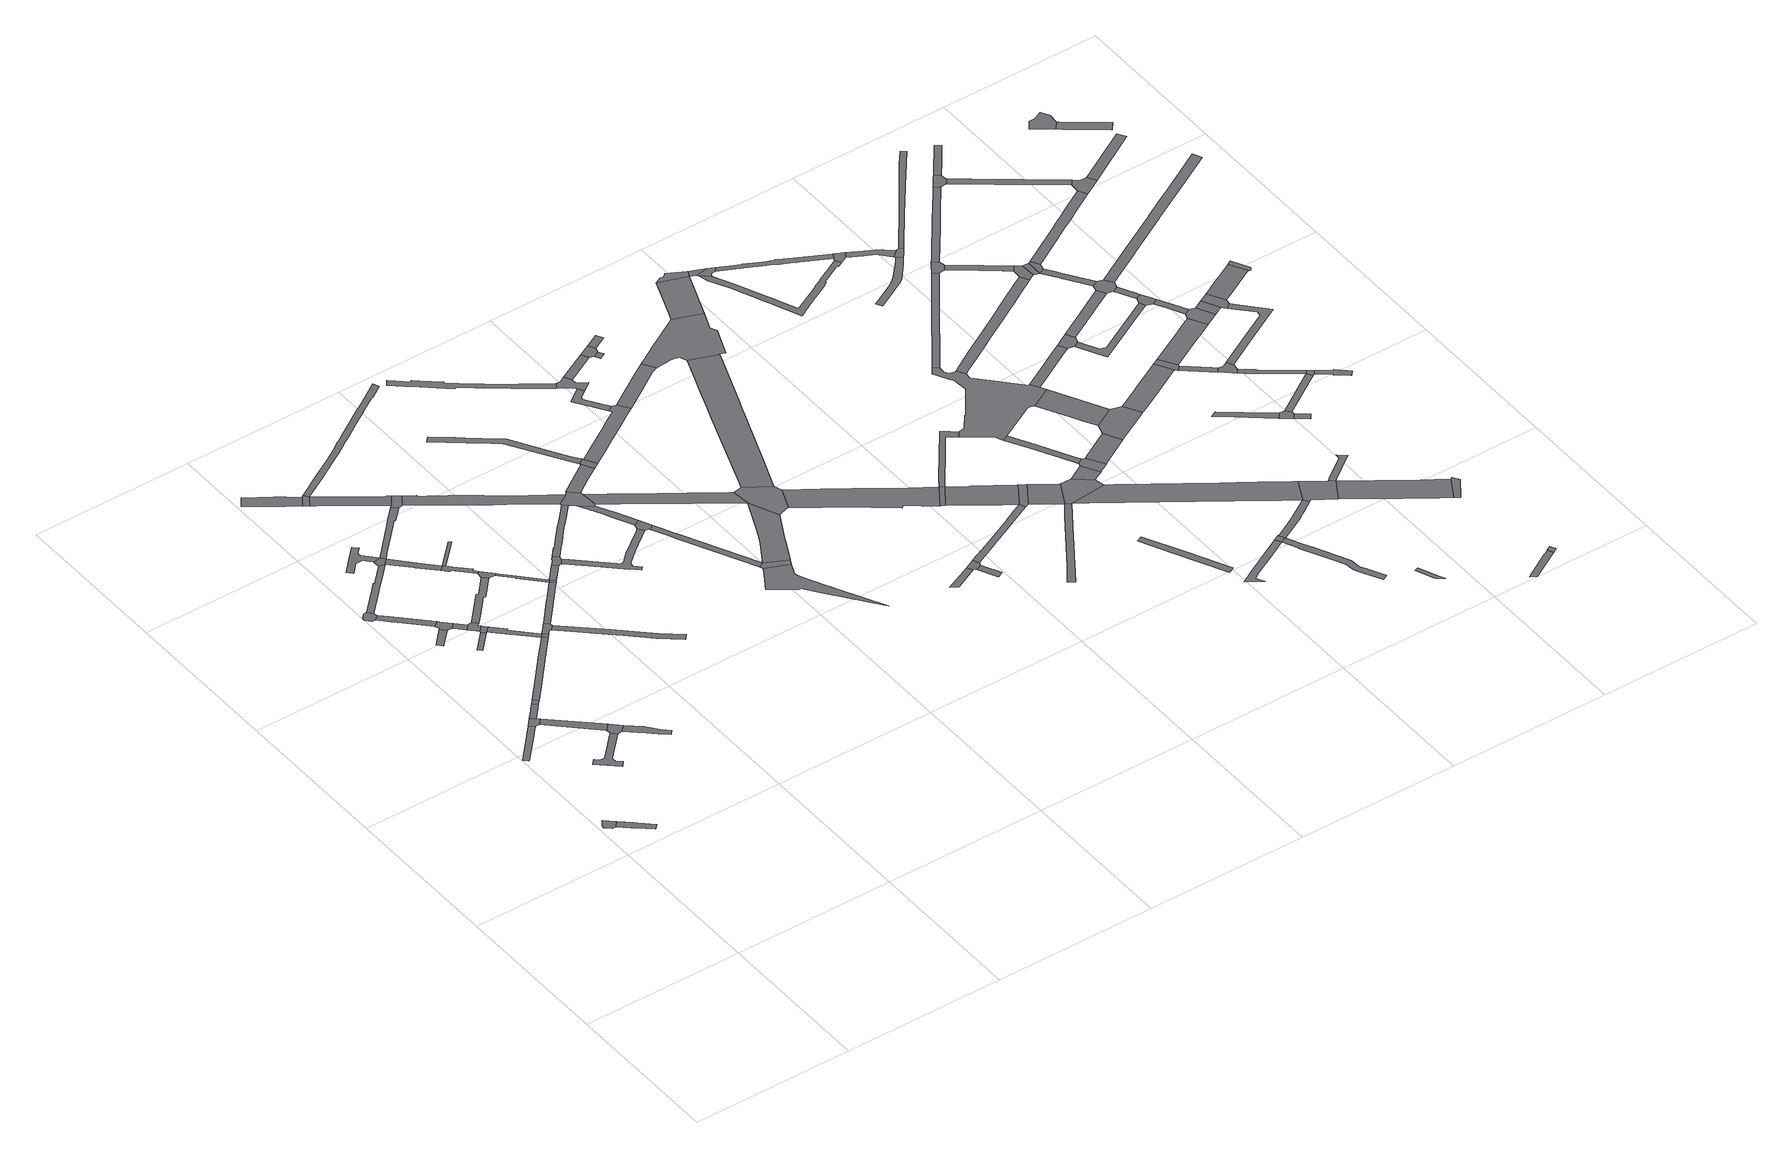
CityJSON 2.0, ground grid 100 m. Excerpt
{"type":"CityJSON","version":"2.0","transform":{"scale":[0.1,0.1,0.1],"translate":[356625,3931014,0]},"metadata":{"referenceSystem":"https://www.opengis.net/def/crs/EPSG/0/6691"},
"CityObjects":{
"road1":{"type":"Road","geometry":[{"type":"MultiSurface","lod":"1","boundaries":[[[0,1,2,3,4,5,6]]]}]},
"road2":{"type":"Road","attributes":{"RoadStructureAttribute.sectionType":"1"},"geometry":[{"type":"MultiSurface","lod":"1","boundaries":[[[5,7,8,9,10,11,12,6]]]}]},
"road3":{"type":"Road","attributes":{"RoadStructureAttribute.sectionType":"1"},"geometry":[{"type":"MultiSurface","lod":"1","boundaries":[[[13,14,15,16,17,18]]]}]},
"road4":{"type":"Road","geometry":[{"type":"MultiSurface","lod":"1","boundaries":[[[19,16,15,20,21,22]]]}]},
"road5":{"type":"Road","geometry":[{"type":"MultiSurface","lod":"1","boundaries":[[[23,24,25,26,27,28,29,30,31,32]]]}]},
"road6":{"type":"Road","attributes":{"RoadStructureAttribute.sectionType":"1"},"geometry":[{"type":"MultiSurface","lod":"1","boundaries":[[[33,34,35,19,22,36,37]]]}]},
"road7":{"type":"Road","attributes":{"RoadStructureAttribute.sectionType":"1"},"geometry":[{"type":"MultiSurface","lod":"1","boundaries":[[[38,39,21,20]]]}]},
"road8":{"type":"Road","geometry":[{"type":"MultiSurface","lod":"1","boundaries":[[[40,41,33,37]]]}]},
"road9":{"type":"Road","geometry":[{"type":"MultiSurface","lod":"1","boundaries":[[[42,43,44,45,46,47,48,49,50,51]]]}]},
"road10":{"type":"Road","geometry":[{"type":"MultiSurface","lod":"1","boundaries":[[[31,52,53,39,38,32]]]}]},
"road11":{"type":"Road","attributes":{"RoadStructureAttribute.sectionType":"1"},"geometry":[{"type":"MultiSurface","lod":"1","boundaries":[[[50,54,55,56,57,58,59,60,61,51]]]}]},
"road12":{"type":"Road","geometry":[{"type":"MultiSurface","lod":"1","boundaries":[[[62,63,64,65,66]]]}]},
"road13":{"type":"Road","attributes":{"RoadStructureAttribute.sectionType":"1"},"geometry":[{"type":"MultiSurface","lod":"1","boundaries":[[[67,68,69,70,71,72,53,52]]]}]},
"road14":{"type":"Road","geometry":[{"type":"MultiSurface","lod":"1","boundaries":[[[73,74,75,76,59,58,77,62,66]]]}]},
"road15":{"type":"Road","geometry":[{"type":"MultiSurface","lod":"1","boundaries":[[[78,79,80,81,82]]]}]},
"road16":{"type":"Road","attributes":{"RoadStructureAttribute.sectionType":"1"},"geometry":[{"type":"MultiSurface","lod":"1","boundaries":[[[83,84,41,40,85,86,87,88]]]}]},
"road17":{"type":"Road","attributes":{"RoadStructureAttribute.sectionType":"1"},"geometry":[{"type":"MultiSurface","lod":"1","boundaries":[[[74,73,89,90,91]]]}]},
"road18":{"type":"Road","geometry":[{"type":"MultiSurface","lod":"1","boundaries":[[[90,92,93,94,95,96,97,91]]]}]},
"road19":{"type":"Road","geometry":[{"type":"MultiSurface","lod":"1","boundaries":[[[93,78,82,98,99,94]]]}]},
"road20":{"type":"Road","attributes":{"RoadStructureAttribute.sectionType":"1"},"geometry":[{"type":"MultiSurface","lod":"1","boundaries":[[[100,101,102,103,104,105,106,107,108,109,110,104,111,112,113,114,115,116,117,44,43]]]}]},
"road21":{"type":"Road","geometry":[{"type":"MultiSurface","lod":"1","boundaries":[[[118,119,120,121,122,123,124,125,126,127,128,129,130,131]]]}]},
"road22":{"type":"Road","attributes":{"RoadStructureAttribute.sectionType":"1"},"geometry":[{"type":"MultiSurface","lod":"1","boundaries":[[[132,133,134,135,136,99,98,137,138,139,140]]]}]},
"road23":{"type":"Road","geometry":[{"type":"MultiSurface","lod":"1","boundaries":[[[130,111,104,110,131]]]}]},
"road24":{"type":"Road","attributes":{"RoadStructureAttribute.sectionType":"1"},"geometry":[{"type":"MultiSurface","lod":"1","boundaries":[[[141,142,143,144,145,146,147,148,149,150,151,152,153,154]]]}]},
"road25":{"type":"Road","geometry":[{"type":"MultiSurface","lod":"1","boundaries":[[[87,155,140,139,88]]]}]},
"road26":{"type":"Road","attributes":{"RoadStructureAttribute.sectionType":"1"},"geometry":[{"type":"MultiSurface","lod":"1","boundaries":[[[96,156,157,158,159,160,161,162,163,164,165,97]]]}]},
"road27":{"type":"Road","geometry":[{"type":"MultiSurface","lod":"1","boundaries":[[[155,166,167,168,169,170,171,172,140]]]}]},
"road28":{"type":"Road","geometry":[{"type":"MultiSurface","lod":"1","boundaries":[[[173,174,175,141,154]]]}]},
"road29":{"type":"Road","geometry":[{"type":"MultiSurface","lod":"1","boundaries":[[[108,107,176,177,178,179,180,181,182,183,184]]]}]},
"road30":{"type":"Road","attributes":{"RoadStructureAttribute.sectionType":"1"},"geometry":[{"type":"MultiSurface","lod":"1","boundaries":[[[110,185,186,187,188,189,190,191,192,193,194,195,131]]]}]},
"road31":{"type":"Road","geometry":[{"type":"MultiSurface","lod":"1","boundaries":[[[161,160,196,197,198,180,179]]]}]},
"road32":{"type":"Road","geometry":[{"type":"MultiSurface","lod":"1","boundaries":[[[184,199,200,108]]]}]},
"road33":{"type":"Road","attributes":{"RoadStructureAttribute.sectionType":"1"},"geometry":[{"type":"MultiSurface","lod":"1","boundaries":[[[201,202,203,170,169,204,205,206,207,208,209,210,211]]]}]},
"road34":{"type":"Road","attributes":{"RoadStructureAttribute.sectionType":"1"},"geometry":[{"type":"MultiSurface","lod":"1","boundaries":[[[212,213,214,215,216,217,218,174,173]]]}]},
"road35":{"type":"Road","attributes":{"RoadStructureAttribute.sectionType":"1"},"geometry":[{"type":"MultiSurface","lod":"1","boundaries":[[[219,220,221,222,223,224,225,226,168,167]]]}]},
"road36":{"type":"Road","attributes":{"RoadStructureAttribute.sectionType":"1"},"geometry":[{"type":"MultiSurface","lod":"1","boundaries":[[[227,228,229,230,197,196,231,232,233,234,211,235]]]}]},
"road37":{"type":"Road","geometry":[{"type":"MultiSurface","lod":"1","boundaries":[[[210,236,235,211]]]}]},
"road38":{"type":"Road","geometry":[{"type":"MultiSurface","lod":"1","boundaries":[[[237,216,215,191,190,238]]]}]},
"road39":{"type":"Road","attributes":{"RoadStructureAttribute.sectionType":"1"},"geometry":[{"type":"MultiSurface","lod":"1","boundaries":[[[239,240,241,242,243,244,235,236]]]}]},
"road40":{"type":"Road","geometry":[{"type":"MultiSurface","lod":"1","boundaries":[[[245,246,247,242,241,248,249,250,251,252]]]}]},
"road41":{"type":"Road","attributes":{"RoadStructureAttribute.sectionType":"1"},"geometry":[{"type":"MultiSurface","lod":"1","boundaries":[[[253,254,255,256,257,258,259,260,261,262,263,264,265,175,174,266,267,268,269,270,271,272,273,274,275,276,277,278,279,280,281,282,283,284,285]]]}]},
"road42":{"type":"Road","attributes":{"RoadStructureAttribute.sectionType":"1"},"geometry":[{"type":"MultiSurface","lod":"1","boundaries":[[[286,287,288,289,290,291,292,293,294,295,296,297,298,237,238,299,300,301,302,303,304,305,306,307,308,309,310]]]}]},
"road43":{"type":"Road","geometry":[{"type":"MultiSurface","lod":"1","boundaries":[[[248,311,312,313,314,315,316,317,318,319,320,321,322,323,324,325,326,327,328,329,330,331,332,333,249]]]}]},
"road44":{"type":"Road","attributes":{"RoadStructureAttribute.sectionType":"1"},"geometry":[{"type":"MultiSurface","lod":"1","boundaries":[[[251,334,335,336,337,338,339,340,341,342,343,344,345,346,347,348,252]]]}]},
"road45":{"type":"Road","geometry":[{"type":"MultiSurface","lod":"1","boundaries":[[[309,341,340,349,350,351,352,353,354,310]]]}]},
"road46":{"type":"Road","attributes":{"RoadStructureAttribute.sectionType":"1"},"geometry":[{"type":"MultiSurface","lod":"1","boundaries":[[[355,356,357,350,349,358,359,360]]]}]},
"road47":{"type":"Road","geometry":[{"type":"MultiSurface","lod":"1","boundaries":[[[323,322,361,362,363,355,360]]]}]},
"road48":{"type":"Road","attributes":{"RoadStructureAttribute.sectionType":"1"},"geometry":[{"type":"MultiSurface","lod":"1","boundaries":[[[364,365,366,367,368,369,370,371,372,373,374,375,376,377,378,379,380,381]]]}]},
"road49":{"type":"Road","attributes":{"RoadStructureAttribute.sectionType":"1"},"geometry":[{"type":"MultiSurface","lod":"1","boundaries":[[[382,383,384,385,363,362,386,387,388,389,390,391]]]}]},
"road50":{"type":"Road","attributes":{"RoadStructureAttribute.sectionType":"1"},"geometry":[{"type":"MultiSurface","lod":"1","boundaries":[[[392,393,394,395,396,397,354,353]]]}]},
"road51":{"type":"Road","attributes":{"RoadStructureAttribute.sectionType":"1"},"geometry":[{"type":"MultiSurface","lod":"1","boundaries":[[[398,399,400,401,402,403,404,405,406,407,408,409,410,411,412,413,414,415,416]]]}]},
"road52":{"type":"Road","geometry":[{"type":"MultiSurface","lod":"1","boundaries":[[[415,417,418,391,390,416]]]}]},
"road53":{"type":"Road","attributes":{"RoadStructureAttribute.sectionType":"1"},"geometry":[{"type":"MultiSurface","lod":"1","boundaries":[[[419,420,421,422,423,424,425,426,427,428,352,351,429,430,431,432,422,433,434,435,391,418]]]}]},
"road54":{"type":"Road","geometry":[{"type":"MultiSurface","lod":"1","boundaries":[[[381,380,396,395,436,437]]]}]},
"road55":{"type":"Road","attributes":{"RoadStructureAttribute.sectionType":"1"},"geometry":[{"type":"MultiSurface","lod":"1","boundaries":[[[438,439,440,441,442,443,444,445,446,447,448,449,450,451,452,453,454,455,456,457,458,459,460,461,462,463,464,465,466,467,468,469]]]}]},
"road56":{"type":"Road","attributes":{"RoadStructureAttribute.sectionType":"1"},"geometry":[{"type":"MultiSurface","lod":"1","boundaries":[[[436,470,471,472,473,474,475,476,477,478,479,480,481,482,483,437]]]}]},
"road57":{"type":"Road","geometry":[{"type":"MultiSurface","lod":"1","boundaries":[[[484,485,486,423,422,421,487,488]]]}]},
"road58":{"type":"Road","geometry":[{"type":"MultiSurface","lod":"1","boundaries":[[[489,490,491,492,493,494,478,477]]]}]},
"road59":{"type":"Road","attributes":{"RoadStructureAttribute.sectionType":"1"},"geometry":[{"type":"MultiSurface","lod":"1","boundaries":[[[495,496,497,498]]]}]},
"road60":{"type":"Road","geometry":[{"type":"MultiSurface","lod":"1","boundaries":[[[468,499,492,491,500,501,502,503,504,505,469]]]}]},
"road61":{"type":"Road","geometry":[{"type":"MultiSurface","lod":"1","boundaries":[[[506,507,495,498,508,509]]]}]},
"road62":{"type":"Road","attributes":{"RoadStructureAttribute.sectionType":"1"},"geometry":[{"type":"MultiSurface","lod":"1","boundaries":[[[508,510,511,509]]]}]},
"road63":{"type":"Road","attributes":{"RoadStructureAttribute.sectionType":"1"},"geometry":[{"type":"MultiSurface","lod":"1","boundaries":[[[512,504,503,513,514]]]}]},
"road64":{"type":"Road","attributes":{"RoadStructureAttribute.sectionType":"1"},"geometry":[{"type":"MultiSurface","lod":"1","boundaries":[[[515,516,517,518,519,520,521,522,523,476,475]]]}]},
"road65":{"type":"Road","attributes":{"RoadStructureAttribute.sectionType":"1"},"geometry":[{"type":"MultiSurface","lod":"1","boundaries":[[[524,525,526,527,484,488,528,529,530,531,532,533,534,535,536,537,538]]]}]},
"road66":{"type":"Road","geometry":[{"type":"MultiSurface","lod":"1","boundaries":[[[539,540,514,513,541,542,543]]]}]},
"road67":{"type":"Road","attributes":{"function":"3","RoadStructureAttribute.sectionType":"1"},"geometry":[{"type":"MultiSurface","lod":"1","boundaries":[[[544,545,546,547,548,549,486,485,550,551,552,553,554,555,556,557]]]}]},
"road68":{"type":"Road","geometry":[{"type":"MultiSurface","lod":"1","boundaries":[[[541,558,559,542]]]}]},
"road69":{"type":"Road","attributes":{"RoadStructureAttribute.sectionType":"1"},"geometry":[{"type":"MultiSurface","lod":"1","boundaries":[[[560,561,539,543]]]}]},
"road70":{"type":"Road","attributes":{"RoadStructureAttribute.sectionType":"1"},"geometry":[{"type":"MultiSurface","lod":"1","boundaries":[[[562,563,564,565,566,507,506,567,568,569,570]]]}]},
"road71":{"type":"Road","geometry":[{"type":"MultiSurface","lod":"1","boundaries":[[[538,537,571,572,573,574]]]}]},
"road72":{"type":"Road","attributes":{"RoadStructureAttribute.sectionType":"1"},"geometry":[{"type":"MultiSurface","lod":"1","boundaries":[[[575,576,577,578,579,580,581,582,583,584,585]]]}]},
"road73":{"type":"Road","attributes":{"RoadStructureAttribute.sectionType":"1"},"geometry":[{"type":"MultiSurface","lod":"1","boundaries":[[[586,587,588,573,572,589,590,570]]]}]},
"road74":{"type":"Road","geometry":[{"type":"MultiSurface","lod":"1","boundaries":[[[556,591,592,593,594,595,596,597,598,599,600,601,521,520,602,603,604,605,606,607,557]]]}]},
"road75":{"type":"Road","geometry":[{"type":"MultiSurface","lod":"1","boundaries":[[[569,608,609,610,586,570]]]}]},
"road76":{"type":"Road","attributes":{"RoadStructureAttribute.sectionType":"1"},"geometry":[{"type":"MultiSurface","lod":"1","boundaries":[[[573,611,612,613,614,615,616,617,618,619,574]]]}]},
"road77":{"type":"Road","attributes":{"RoadStructureAttribute.sectionType":"1"},"geometry":[{"type":"MultiSurface","lod":"1","boundaries":[[[620,609,608,585]]]}]},
"road78":{"type":"Road","geometry":[{"type":"MultiSurface","lod":"1","boundaries":[[[621,622,623,624,625,626]]]}]},
"road79":{"type":"Road","attributes":{"function":"3","RoadStructureAttribute.sectionType":"1"},"geometry":[{"type":"MultiSurface","lod":"1","boundaries":[[[596,627,628,629,630,597]]]}]},
"road80":{"type":"Road","geometry":[{"type":"MultiSurface","lod":"1","boundaries":[[[584,631,632,633,620,585]]]}]},
"road81":{"type":"Road","geometry":[{"type":"MultiSurface","lod":"1","boundaries":[[[634,635,636,637,638,639,628,627]]]}]},
"road82":{"type":"Road","attributes":{"RoadStructureAttribute.sectionType":"1"},"geometry":[{"type":"MultiSurface","lod":"1","boundaries":[[[640,633,632,641,642,643,644]]]}]},
"road83":{"type":"Road","geometry":[{"type":"MultiSurface","lod":"1","boundaries":[[[645,646,647,648,649,650,651,652]]]}]},
"road84":{"type":"Road","geometry":[{"type":"MultiSurface","lod":"1","boundaries":[[[634,627,653,654]]]}]},
"road85":{"type":"Road","attributes":{"RoadStructureAttribute.sectionType":"1"},"geometry":[{"type":"MultiSurface","lod":"1","boundaries":[[[655,656,657,658,659,660,661,662,663,664,665,666,655,667,668,669,670,671,672,673,674,675,676,677,678,679,680,681,682,683]]]}]},
"road86":{"type":"Road","geometry":[{"type":"MultiSurface","lod":"1","boundaries":[[[684,685,686,649,648,687,644,643]]]}]},
"road87":{"type":"Road","geometry":[{"type":"MultiSurface","lod":"1","boundaries":[[[653,688,689,690,691,692,693,654]]]}]},
"road88":{"type":"Road","geometry":[{"type":"MultiSurface","lod":"1","boundaries":[[[694,695,696,697,698,699,700,701,702,703,704,705,706,707,708,709,710,711,712,713,714,715,716,717,718,719,720,721,722,723,724,725,726,615,614,727,645,652]]]}]},
"road89":{"type":"Road","attributes":{"RoadStructureAttribute.sectionType":"1"},"geometry":[{"type":"MultiSurface","lod":"1","boundaries":[[[728,729,730,731,732,733,734,735,736,737,738,739,631,584,740,741,742,743,744]]]}]},
"road90":{"type":"Road","geometry":[{"type":"MultiSurface","lod":"1","boundaries":[[[655,683,745,746,656]]]}]},
"road91":{"type":"Road","attributes":{"RoadStructureAttribute.sectionType":"1"},"geometry":[{"type":"MultiSurface","lod":"1","boundaries":[[[747,748,749,750,686,685,751,752]]]}]},
"road92":{"type":"Road","attributes":{"RoadStructureAttribute.sectionType":"1"},"geometry":[{"type":"MultiSurface","lod":"1","boundaries":[[[753,754,755,756,757,758,759,760,761,762,763,764,765,766,767,689,688,768,769,770,771,772,773,774,775,776,777,778,779,780,781,782,783,784,785,786]]]}]},
"road93":{"type":"Road","attributes":{"RoadStructureAttribute.sectionType":"1"},"geometry":[{"type":"MultiSurface","lod":"1","boundaries":[[[692,787,788,789,790,791,792,793,794,795,796,797,798,799,800,801,802,803,804,805,806,807,808,809,810,811,693]]]}]},
"road94":{"type":"Road","attributes":{"RoadStructureAttribute.sectionType":"1"},"geometry":[{"type":"MultiSurface","lod":"1","boundaries":[[[744,812,813,745,683,814,815,816,817]]]}]},
"road95":{"type":"Road","attributes":{"RoadStructureAttribute.sectionType":"1"},"geometry":[{"type":"MultiSurface","lod":"1","boundaries":[[[818,699,698,819,820,821,822,823,824]]]}]},
"road96":{"type":"Road","attributes":{"RoadStructureAttribute.sectionType":"1"},"geometry":[{"type":"MultiSurface","lod":"1","boundaries":[[[825,826,827,828,829,830]]]}]},
"road97":{"type":"Road","geometry":[{"type":"MultiSurface","lod":"1","boundaries":[[[823,747,752,831,832,833,834,824]]]}]},
"road98":{"type":"Road","attributes":{"RoadStructureAttribute.sectionType":"1"},"geometry":[{"type":"MultiSurface","lod":"1","boundaries":[[[835,836,837,838,839,840,841,842,843,844,845,846,847,848,849,850,851,852,715,714]]]}]},
"road99":{"type":"Road","attributes":{"RoadStructureAttribute.sectionType":"1"},"geometry":[{"type":"MultiSurface","lod":"1","boundaries":[[[853,854,855,703,702,856,857,858]]]}]},
"road100":{"type":"Road","attributes":{"RoadStructureAttribute.sectionType":"1"},"geometry":[{"type":"MultiSurface","lod":"1","boundaries":[[[859,860,861,862,863,864,865,866,867,868,869,870,871,872,873,874,875,876,877,878]]]}]},
"road101":{"type":"Road","geometry":[{"type":"MultiSurface","lod":"1","boundaries":[[[879,798,797,753,786,880,881]]]}]},
"road102":{"type":"Road","geometry":[{"type":"MultiSurface","lod":"1","boundaries":[[[882,883,884,885,886,887,728,744,817]]]}]},
"road103":{"type":"Road","attributes":{"RoadStructureAttribute.sectionType":"1"},"geometry":[{"type":"MultiSurface","lod":"1","boundaries":[[[709,888,889,890,891,892,893,894,895,896,897,898,899,900,901,902,903,710]]]}]},
"road104":{"type":"Road","attributes":{"RoadStructureAttribute.sectionType":"1"},"geometry":[{"type":"MultiSurface","lod":"1","boundaries":[[[880,904,905,906,907,908,909,910,911,881]]]}]},
"road105":{"type":"Road","attributes":{"RoadStructureAttribute.sectionType":"1"},"geometry":[{"type":"MultiSurface","lod":"1","boundaries":[[[912,913,914,915,916,834,833,917,918,919]]]}]},
"road106":{"type":"Road","geometry":[{"type":"MultiSurface","lod":"1","boundaries":[[[920,921,922,923,853,858,924]]]}]},
"road107":{"type":"Road","geometry":[{"type":"MultiSurface","lod":"1","boundaries":[[[925,908,907,878,877,926,927,928]]]}]},
"road108":{"type":"Road","attributes":{"RoadStructureAttribute.sectionType":"1"},"geometry":[{"type":"MultiSurface","lod":"1","boundaries":[[[929,930,931,932,933,885,884]]]}]},
"road109":{"type":"Road","geometry":[{"type":"MultiSurface","lod":"1","boundaries":[[[934,935,844,843,936,937,938]]]}]},
"road110":{"type":"Road","attributes":{"RoadStructureAttribute.sectionType":"1"},"geometry":[{"type":"MultiSurface","lod":"1","boundaries":[[[939,940,941,942,943,944,945]]]}]},
"road111":{"type":"Road","attributes":{"RoadStructureAttribute.sectionType":"1"},"geometry":[{"type":"MultiSurface","lod":"1","boundaries":[[[883,946,947,948,949,950,951,952,953,884]]]}]},
"road112":{"type":"Road","attributes":{"RoadStructureAttribute.sectionType":"1"},"geometry":[{"type":"MultiSurface","lod":"1","boundaries":[[[954,955,956,957,958,959,960,961]]]}]},
"road113":{"type":"Road","geometry":[{"type":"MultiSurface","lod":"1","boundaries":[[[962,963,964,965,966,912,919]]]}]},
"road114":{"type":"Road","attributes":{"RoadStructureAttribute.sectionType":"1"},"geometry":[{"type":"MultiSurface","lod":"1","boundaries":[[[967,968,969,970,971,972,973,937,936,974,975,976,977,978]]]}]},
"road115":{"type":"Road","geometry":[{"type":"MultiSurface","lod":"1","boundaries":[[[979,939,945,980,981]]]}]},
"road116":{"type":"Road","geometry":[{"type":"MultiSurface","lod":"1","boundaries":[[[960,982,983,984,985,961]]]}]},
"road117":{"type":"Road","attributes":{"RoadStructureAttribute.sectionType":"1"},"geometry":[{"type":"MultiSurface","lod":"1","boundaries":[[[986,987,988,989,990,991,992,993,994,995,996,920,924]]]}]},
"road118":{"type":"Road","attributes":{"RoadStructureAttribute.sectionType":"1"},"geometry":[{"type":"MultiSurface","lod":"1","boundaries":[[[997,998,999,1000,1001,922,921,1002,1003,1004,1005,1006]]]}]},
"road119":{"type":"Road","attributes":{"RoadStructureAttribute.sectionType":"1"},"geometry":[{"type":"MultiSurface","lod":"1","boundaries":[[[1007,1008,1009,1010,963,962]]]}]},
"road120":{"type":"Road","geometry":[{"type":"MultiSurface","lod":"1","boundaries":[[[982,1011,1012,983]]]}]},
"road121":{"type":"Road","geometry":[{"type":"MultiSurface","lod":"1","boundaries":[[[1013,950,949,1014,1015]]]}]},
"road122":{"type":"Road","geometry":[{"type":"MultiSurface","lod":"1","boundaries":[[[967,978,897,896,1016,1017]]]}]},
"road123":{"type":"Road","geometry":[{"type":"MultiSurface","lod":"1","boundaries":[[[1018,1009,1008,1019,1020,1021,1022,1023]]]}]},
"road124":{"type":"Road","attributes":{"RoadStructureAttribute.sectionType":"1"},"geometry":[{"type":"MultiSurface","lod":"1","boundaries":[[[1024,1025,1026,1027,1028,1029,1030,1031,1032,934,938]]]}]},
"road125":{"type":"Road","attributes":{"RoadStructureAttribute.sectionType":"1"},"geometry":[{"type":"MultiSurface","lod":"1","boundaries":[[[1016,1033,1034,1017]]]}]},
"road126":{"type":"Road","attributes":{"RoadStructureAttribute.sectionType":"1"},"geometry":[{"type":"MultiSurface","lod":"1","boundaries":[[[1035,1036,1037,1038,1039,965,964,1040,1041,1042,1043,1044]]]}]},
"road127":{"type":"Road","geometry":[{"type":"MultiSurface","lod":"1","boundaries":[[[1033,1045,1046,1047,1034]]]}]},
"road128":{"type":"Road","attributes":{"RoadStructureAttribute.sectionType":"1"},"geometry":[{"type":"MultiSurface","lod":"1","boundaries":[[[1048,1049,1050,1051,1052,1053,1054,1055,1056,1057,1058,1059,925,928]]]}]},
"road129":{"type":"Road","attributes":{"RoadStructureAttribute.sectionType":"1"},"geometry":[{"type":"MultiSurface","lod":"1","boundaries":[[[1060,1061,1062,985,984,1063,1064]]]}]},
"road130":{"type":"Road","attributes":{"RoadStructureAttribute.sectionType":"1"},"geometry":[{"type":"MultiSurface","lod":"1","boundaries":[[[1065,1066,1067,1068,1069,1070,1045,1033]]]}]},
"road131":{"type":"Road","attributes":{"RoadStructureAttribute.sectionType":"1"},"geometry":[{"type":"MultiSurface","lod":"1","boundaries":[[[1071,1072,1073,1074,1060,1075,1076,1077,1078,1079,1080,1021,1020]]]}]},
"road132":{"type":"Road","geometry":[{"type":"MultiSurface","lod":"1","boundaries":[[[1068,1067,997,1006,1081,1082,1083,1084,1085]]]}]},
"road133":{"type":"Road","attributes":{"RoadStructureAttribute.sectionType":"1"},"geometry":[{"type":"MultiSurface","lod":"1","boundaries":[[[1086,1087,1083,1082,1088,1089,1090,1091]]]}]},
"road134":{"type":"Road","geometry":[{"type":"MultiSurface","lod":"1","boundaries":[[[1092,1093,1091,1090,991,990,1094]]]}]},
"road135":{"type":"Road","attributes":{"RoadStructureAttribute.sectionType":"1"},"geometry":[{"type":"MultiSurface","lod":"1","boundaries":[[[1095,1096,1097,1098,1099,1092,1094]]]}]},
"road136":{"type":"Road","geometry":[{"type":"MultiSurface","lod":"1","boundaries":[[[1100,1101,1075,1060,1064]]]}]},
"road137":{"type":"Road","geometry":[{"type":"MultiSurface","lod":"1","boundaries":[[[1102,1097,1096,1035,1044,1103,1104]]]}]},
"road138":{"type":"Road","geometry":[{"type":"MultiSurface","lod":"1","boundaries":[[[1105,1106,1029,1028,1107,1108,1109,1110]]]}]},
"road139":{"type":"Road","attributes":{"RoadStructureAttribute.sectionType":"1"},"geometry":[{"type":"MultiSurface","lod":"1","boundaries":[[[1022,1111,1112,1113,1114,1115,1116,1117,1118,1119,1120,1023]]]}]},
"road140":{"type":"Road","attributes":{"RoadStructureAttribute.sectionType":"1"},"geometry":[{"type":"MultiSurface","lod":"1","boundaries":[[[1100,1121,1122,1123,1124,1125,1126,1127,1128,1129,1130,1101]]]}]},
"road141":{"type":"Road","attributes":{"RoadStructureAttribute.sectionType":"1"},"geometry":[{"type":"MultiSurface","lod":"1","boundaries":[[[1131,1102,1104,1132]]]}]},
"road142":{"type":"Road","attributes":{"RoadStructureAttribute.sectionType":"1"},"geometry":[{"type":"MultiSurface","lod":"1","boundaries":[[[1133,1134,1135,1136,1137,1138,1139,1140,1141,1142,1143,1047,1046,1144,1145,1146,1147,1148,1149]]]}]},
"road143":{"type":"Road","geometry":[{"type":"MultiSurface","lod":"1","boundaries":[[[1116,1115,1150,1151,1131,1132]]]}]},
"road144":{"type":"Road","attributes":{"RoadStructureAttribute.sectionType":"1"},"geometry":[{"type":"MultiSurface","lod":"1","boundaries":[[[1152,1153,1154,1155,1156,1157,1105,1110]]]}]},
"road145":{"type":"Road","attributes":{"RoadStructureAttribute.sectionType":"1"},"geometry":[{"type":"MultiSurface","lod":"1","boundaries":[[[1158,1159,1160,1161,1162,1163,1164,1108,1107,1165,1166,1167,1168,1169]]]}]},
"road146":{"type":"Road","attributes":{"RoadStructureAttribute.sectionType":"1"},"geometry":[{"type":"MultiSurface","lod":"1","boundaries":[[[1170,1171,1151,1150,1172,1173,1174]]]}]},
"road147":{"type":"Road","geometry":[{"type":"MultiSurface","lod":"1","boundaries":[[[1173,1175,1176,1177,1178,1174]]]}]},
"road148":{"type":"Road","attributes":{"RoadStructureAttribute.sectionType":"1"},"geometry":[{"type":"MultiSurface","lod":"1","boundaries":[[[1084,1179,1180,1181,1182,1183,1184,1185,1186,1187,1188,1189,1190,1191,1192,1193,1194,1195,1196,1085]]]}]},
"road149":{"type":"Road","geometry":[{"type":"MultiSurface","lod":"1","boundaries":[[[1168,1133,1149,1197,1198,1199,1200,1201,1169]]]}]},
"road150":{"type":"Road","attributes":{"RoadStructureAttribute.sectionType":"1"},"geometry":[{"type":"MultiSurface","lod":"1","boundaries":[[[1200,1199,1202,1203]]]}]},
"road151":{"type":"Road","geometry":[{"type":"MultiSurface","lod":"1","boundaries":[[[1204,1205,1206,1207,1208,1209,1210,1211,1212]]]}]},
"road152":{"type":"Road","attributes":{"RoadStructureAttribute.sectionType":"1"},"geometry":[{"type":"MultiSurface","lod":"1","boundaries":[[[1213,1214,1215,1216,1217,1218,1210,1209]]]}]}
},
"vertices":[
[107,1269,0],[59,1311,0],[31,1275,0],[30,1258,0],[66,1227,0],[85,1228,0],[114,1262,0],
[150,1171,0],[169,1154,0],[247,1087,0],[275,1117,0],[199,1187,0],[182,1202,0],
[33,1939,0],[172,2090,0],[225,2150,0],[197,2174,0],[144,2115,0],[7,1964,0],
[240,2223,0],[253,2151,0],[283,2184,0],[268,2198,0],
[374,1722,0],[344,1721,0],[317,1746,0],[290,1716,0],[409,1609,0],[436,1639,0],[405,1666,0],[404,1696,0],[546,1843,0],[517,1871,0],
[319,2311,0],[294,2283,0],[281,2268,0],[342,2282,0],[346,2287,0],
[516,1901,0],[551,1939,0],
[370,2314,0],[343,2339,0],
[80,3393,0],[78,3413,0],[52,3443,0],[32,3443,0],[5,3414,0],[5,3394,0],[4,3394,0],[32,3365,0],[52,3365,0],[84,3388,0],
[576,1845,0],[611,1883,0],
[86,3330,0],[114,3302,0],[138,3278,0],[246,3167,0],[279,3134,0],[312,3160,0],[289,3183,0],[127,3345,0],
[283,3100,0],[193,3006,0],[223,2977,0],[240,2994,0],[313,3070,0],
[676,1757,0],[722,1713,0],[773,1669,0],[798,1696,0],[748,1739,0],[693,1809,0],
[343,3068,0],[373,3098,0],[352,3118,0],[320,3151,0],[288,3105,0],
[449,2951,0],[434,2935,0],[348,2846,0],[369,2825,0],[470,2929,0],
[575,2601,0],[456,2466,0],[483,2441,0],[602,2576,0],[714,2703,0],[687,2727,0],
[369,3042,0],[400,3012,0],[429,3042,0],
[438,2973,0],[450,2962,0],[480,2992,0],[468,3003,0],[482,3017,0],[456,3044,0],
[476,2936,0],[506,2966,0],
[154,3490,0],[257,3594,0],[291,3628,0],[341,3680,0],[366,3706,0],[475,3592,0],[482,3586,0],[576,3489,0],[605,3517,0],[509,3617,0],[396,3736,0],[327,3712,0],[239,3622,0],[226,3609,0],[221,3614,0],[175,3567,0],[154,3546,0],[127,3519,0],
[301,3844,0],[301,3863,0],[333,3896,0],[305,3924,0],[228,3845,0],[159,3774,0],[158,3772,0],[186,3744,0],[214,3773,0],[242,3802,0],[286,3801,0],[313,3772,0],[328,3755,0],[374,3763,0],
[671,2784,0],[586,2869,0],[573,2882,0],[582,2890,0],[512,2960,0],[566,2846,0],[575,2838,0],[686,2728,0],[706,2749,0],
[333,4415,0],[263,4463,0],[261,4464,0],[265,4467,0],[212,4504,0],[67,4603,0],[24,4543,0],[90,4496,0],[187,4428,0],[190,4426,0],[206,4415,0],[216,4407,0],[268,4371,0],[290,4355,0],
[733,2725,0],
[506,3039,0],[609,3154,0],[632,3180,0],[642,3171,0],[748,3290,0],[718,3316,0],[623,3210,0],[613,3218,0],[582,3183,0],[465,3054,0],
[756,2750,0],[764,2743,0],[791,2773,0],[789,2788,0],[762,2812,0],[756,2805,0],[729,2775,0],
[323,4332,0],[365,4392,0],[347,4423,0],
[605,3459,0],[611,3453,0],[620,3460,0],[721,3352,0],[735,3365,0],[714,3387,0],[723,3396,0],[644,3477,0],[618,3504,0],
[425,3771,0],[479,3826,0],[581,3933,0],[620,3972,0],[626,3966,0],[698,4038,0],[668,4068,0],[595,3995,0],[558,3955,0],[450,3843,0],[380,3771,0],
[786,3284,0],[799,3297,0],[753,3345,0],
[761,3644,0],[749,3657,0],
[944,3021,0],[886,2954,0],[878,2945,0],[905,2921,0],[908,2924,0],[920,2938,0],[966,2991,0],[989,3017,0],[991,3019,0],[1015,3046,0],[987,3070,0],
[351,4311,0],[513,4198,0],[592,4142,0],[679,4080,0],[724,4143,0],[704,4157,0],[700,4153,0],
[842,2672,0],[992,2535,0],[1049,2480,0],[1179,2357,0],[1297,2258,0],[1325,2290,0],[1207,2386,0],[1020,2564,0],
[982,3102,0],[891,3200,0],[876,3215,0],[808,3287,0],[802,3267,0],[863,3202,0],[865,3200,0],[962,3097,0],[999,3084,0],
[1027,3060,0],
[771,4110,0],[726,4046,0],
[1041,3076,0],[1093,3135,0],[1110,3154,0],[1083,3179,0],[1075,3170,0],[1027,3116,0],
[1111,3215,0],[1114,3213,0],[1100,3197,0],[1130,3155,0],[1154,3188,0],[1151,3191,0],[1157,3207,0],[1127,3234,0],
[1136,4913,0],[1113,4898,0],[1018,4838,0],[1011,4833,0],[1010,4833,0],[1009,4834,0],[817,4710,0],[758,4672,0],[757,4671,0],[695,4631,0],[623,4586,0],[622,4585,0],[493,4509,0],[512,4478,0],[642,4554,0],[689,4584,0],[694,4587,0],[694,4586,0],[703,4591,0],[773,4636,0],[781,4641,0],[838,4677,0],[842,4680,0],[919,4730,0],[925,4734,0],[925,4735,0],[1010,4789,0],[1030,4802,0],[1122,4861,0],[1123,4859,0],[1128,4862,0],[1205,4911,0],[1189,4947,0],
[1406,3655,0],[1319,3713,0],[1297,3728,0],[1251,3761,0],[1123,3856,0],[1099,3874,0],[1016,3936,0],[1000,3948,0],[975,3965,0],[880,4029,0],[832,4061,0],[835,4065,0],[802,4088,0],[791,4002,0],[824,3978,0],[970,3874,0],[999,3853,0],[1055,3811,0],[1076,3795,0],[1086,3789,0],[1122,3762,0],[1180,3722,0],[1320,3625,0],[1414,3559,0],[1483,3602,0],
[1138,3148,0],[1285,3008,0],[1398,2901,0],[1401,2905,0],[1448,2861,0],[1465,2880,0],[1427,2915,0],[1429,2938,0],[1486,2988,0],[1502,3000,0],[1512,3008,0],[1651,3114,0],[1626,3147,0],[1609,3133,0],[1456,3017,0],[1441,3002,0],[1408,2972,0],[1397,2968,0],[1392,2967,0],[1385,2968,0],[1370,2982,0],[1345,3006,0],[1182,3161,0],
[1199,3255,0],[1243,3303,0],[1265,3329,0],[1312,3384,0],[1351,3422,0],[1362,3434,0],[1442,3521,0],[1417,3548,0],[1352,3477,0],[1324,3447,0],[1286,3409,0],[1235,3350,0],[1216,3328,0],[1172,3278,0],[1169,3281,0],
[1478,3490,0],[1555,3437,0],[1565,3450,0],[1559,3550,0],[1558,3569,0],[1502,3616,0],
[1673,3200,0],[1608,3334,0],[1590,3371,0],[1551,3356,0],[1571,3314,0],[1635,3182,0],
[1652,3114,0],[1680,3108,0],[1711,3123,0],
[1703,3823,0],[1688,3847,0],[1606,3982,0],[1496,4161,0],[1494,4164,0],[1392,4245,0],[1324,4299,0],[1284,4331,0],[1168,4423,0],[1142,4392,0],[1308,4260,0],[1367,4214,0],[1464,4137,0],[1578,3950,0],[1624,3876,0],[1670,3800,0],[1695,3765,0],[1728,3788,0],
[1783,2981,0],[1778,2990,0],[1760,3022,0],[1734,3075,0],[1684,3098,0],[1736,2991,0],[1752,2958,0],[1862,2732,0],[1970,2510,0],[2004,2527,0],
[1606,3602,0],[1655,3636,0],[1707,3668,0],[1738,3688,0],[1697,3755,0],[1499,3621,0],
[1951,2444,0],[1888,2343,0],[2030,2237,0],[2033,2235,0],[2047,2234,0],[2049,2235,0],[2058,2216,0],[2123,2131,0],[2340,1845,0],[2196,2120,0],[2181,2151,0],[2164,2186,0],[2142,2234,0],[2129,2259,0],[2093,2335,0],[2088,2357,0],[2096,2374,0],[2120,2427,0],[1980,2490,0],
[2128,2445,0],[2135,2460,0],
[2190,2568,0],[2224,2633,0],[2310,2796,0],[2231,2977,0],[2220,3088,0],[2203,3100,0],[2044,3212,0],[2020,3229,0],[1756,3414,0],[1669,3475,0],[1676,3370,0],[1972,3158,0],[1989,3146,0],[2111,3061,0],[2139,2766,0],[2107,2702,0],[2089,2666,0],
[1776,3711,0],[1733,3780,0],
[1924,4415,0],[1921,4417,0],[1820,4488,0],[1788,4509,0],[1669,4601,0],[1560,4684,0],[1515,4717,0],[1510,4721,0],[1498,4731,0],[1504,4739,0],[1501,4742,0],[1402,4824,0],[1371,4850,0],[1365,4843,0],[1267,4927,0],[1242,4894,0],[1319,4828,0],[1324,4824,0],[1345,4807,0],[1449,4720,0],[1481,4693,0],[1485,4689,0],[1523,4661,0],[1527,4666,0],[1612,4601,0],[1647,4574,0],[1767,4481,0],[1846,4423,0],[1890,4391,0],[1902,4382,0],[1960,4343,0],[1983,4376,0],
[1804,3728,0],[1867,3768,0],[1917,3800,0],[2062,3893,0],[2133,3939,0],[2186,3973,0],[2142,4042,0],[2113,4048,0],[2078,4025,0],[2089,4008,0],[2031,3971,0],[1965,3929,0],[1826,3840,0],[1777,3808,0],
[2440,2955,0],[2424,3005,0],[2276,3098,0],[2330,2802,0],[2382,2817,0],
[2022,4186,0],[2025,4204,0],[2071,4237,0],[2046,4271,0],[1959,4207,0],[1962,4203,0],
[2860,1854,0],[2693,1775,0],[2737,1750,0],[2877,1818,0],
[2045,4286,0],[2129,4280,0],[2128,4280,0],[2071,4318,0],[2071,4349,0],[2048,4393,0],[2014,4375,0],
[2938,1846,0],[2921,1883,0],[2896,1811,0],[2934,1825,0],
[2955,1694,0],[2991,1712,0],
[2101,4422,0],[2252,4445,0],[2229,4489,0],
[2322,4061,0],[2402,4113,0],[2452,4145,0],[2465,4152,0],[2481,4158,0],[2494,4162,0],[2445,4237,0],[2367,4187,0],[2147,4045,0],
[2935,2609,0],[2878,2652,0],[2753,2741,0],[2615,2838,0],[2529,2713,0],[2584,2675,0],[2667,2615,0],[2717,2579,0],[2723,2574,0],[2747,2555,0],[2873,2454,0],[2890,2469,0],[2969,2406,0],[3045,2353,0],[3134,2481,0],
[2302,4527,0],[2286,4519,0],[2280,4436,0],[2316,4455,0],[2325,4484,0],
[2620,4012,0],[2562,3858,0],[2516,3737,0],[2486,3658,0],[2472,3619,0],[2291,3138,0],[2514,3233,0],[2543,3308,0],[2652,3591,0],[2659,3609,0],[2683,3671,0],[2809,3998,0],[2830,4053,0],[2661,4118,0],
[2299,4402,0],[2334,4421,0],
[2411,4530,0],[2388,4573,0],
[3383,2105,0],[3344,2086,0],[3237,2031,0],[3052,1944,0],[2929,1887,0],[2968,1861,0],[3361,2049,0],[3412,2074,0],[3395,2111,0],
[3051,2349,0],[3070,2336,0],[3159,2464,0],[3135,2482,0],
[3538,1892,0],[3348,1616,0],[3309,1559,0],[3226,1442,0],[3262,1417,0],[3342,1536,0],[3381,1594,0],[3435,1672,0],[3471,1725,0],[3627,1951,0],[3594,1972,0],
[3485,2246,0],[3274,2387,0],[3269,2390,0],[3315,2167,0],[3320,2163,0],
[2832,4057,0],[2865,4046,0],[2885,4095,0],[2937,4224,0],[2916,4263,0],[2961,4376,0],[2793,4442,0],[2659,4364,0],[2593,4326,0],[2462,4248,0],[2460,4247,0],[2529,4167,0],[2557,4169,0],[2585,4170,0],[2600,4170,0],[2617,4167,0],[2643,4161,0],
[3433,2083,0],[3525,2220,0],[3507,2232,0],
[3197,2515,0],[3313,2672,0],[3404,2793,0],[3461,2751,0],[3488,2787,0],[3450,2815,0],[3406,2847,0],[3289,2690,0],[3172,2533,0],
[3674,2120,0],
[3765,1512,0],[3730,1493,0],[3821,1309,0],[3976,997,0],[4012,1015,0],[3887,1267,0],
[3077,4670,0],[2904,4731,0],[2864,4626,0],[2811,4491,0],
[3856,1976,0],[3843,2036,0],[3743,2117,0],
[3097,4710,0],[2987,4769,0],[2979,4759,0],[2969,4753,0],[2957,4751,0],[2945,4752,0],
[3748,2119,0],[3861,2046,0],[3907,2072,0],[3907,2073,0],[3847,2177,0],
[3641,2589,0],[3712,2457,0],[3802,2289,0],[3850,2199,0],[3886,2217,0],[3865,2257,0],[3756,2461,0],[3677,2608,0],
[3116,4653,0],[3195,4670,0],
[4347,1036,0],[4327,1071,0],[4252,1030,0],[4214,1010,0],[4077,936,0],[3992,888,0],[4084,824,0],[4058,874,0],[4059,877,0],[4096,900,0],[4236,976,0],[4291,1005,0],[4391,942,0],[4391,940,0],[4479,763,0],[4518,684,0],[4522,629,0],[4529,606,0],[4547,576,0],[4604,465,0],[4640,483,0],[4582,596,0],[4566,622,0],[4562,636,0],[4558,695,0],[4515,781,0],[4457,898,0],[4427,959,0],[4384,1050,0],
[3966,2107,0],[3967,2107,0],[3907,2211,0],[3852,2196,0],
[3122,4648,0],[3177,4597,0],[3182,4615,0],[3194,4622,0],[3214,4622,0],[3238,4648,0],
[3677,2609,0],[3801,2676,0],[3902,2731,0],[3914,2728,0],[3941,2720,0],[4073,2791,0],[4071,2796,0],[4054,2827,0],[4054,2828,0],[4024,2880,0],[4019,2877,0],[4018,2876,0],[3917,2983,0],[3797,3111,0],[3796,3111,0],[3802,3150,0],[3772,3202,0],[3764,3197,0],[3725,3209,0],[3713,3233,0],[3716,3273,0],[3683,3296,0],[3669,3277,0],[3655,3257,0],[3673,3223,0],[3704,3166,0],[3717,3144,0],[3726,3050,0],[3678,2986,0],[3653,2952,0],[3595,2873,0],[3592,2875,0],[3527,2790,0],[3616,2638,0],
[4709,1389,0],[4689,1403,0],[4653,1428,0],[4632,1442,0],[4614,1455,0],[4537,1509,0],[4488,1542,0],[4442,1576,0],[4292,1673,0],[4207,1733,0],[3926,1928,0],[3905,1943,0],[3706,1901,0],[4326,1469,0],[4341,1459,0],[4547,1315,0],[4643,1251,0],
[4364,1086,0],[4362,1090,0],
[4100,2323,0],[4075,2308,0],[3928,2224,0],[3908,2212,0],[4055,2158,0],[4157,2217,0],
[3786,4321,0],[3707,4279,0],[3630,4239,0],[3622,4234,0],[3616,4231,0],[3581,4212,0],[3571,4206,0],[3523,4180,0],[3412,4120,0],[3408,4117,0],[3389,4123,0],[3336,4249,0],[3334,4253,0],[3319,4287,0],[3236,4482,0],[3124,4643,0],[3139,4583,0],[3199,4465,0],[3253,4338,0],[3284,4267,0],[3295,4241,0],[3312,4200,0],[3375,4052,0],[3403,4068,0],[3481,4111,0],[3519,4131,0],[3608,4180,0],[3641,4199,0],[3638,4207,0],[3649,4213,0],[3769,4276,0],[3774,4268,0],[3792,4278,0],[3806,4285,0],
[3335,4564,0],[3337,4563,0],[3354,4555,0],[3466,4501,0],[3481,4494,0],[3526,4470,0],[3580,4442,0],[3613,4425,0],[3626,4419,0],[3768,4347,0],[3788,4336,0],[3807,4372,0],[3787,4382,0],[3644,4455,0],[3621,4467,0],[3545,4506,0],[3531,4513,0],[3528,4508,0],[3523,4510,0],[3519,4512,0],[3501,4522,0],[3469,4537,0],[3370,4585,0],[3364,4588,0],[3306,4615,0],
[4518,1170,0],[4468,1143,0],[4541,1135,0],[4570,1154,0],[4592,1170,0],[4665,1220,0],
[4162,2627,0],[3988,2633,0],[4033,2550,0],[4042,2533,0],[4080,2463,0],[4119,2390,0],[4250,2462,0],
[4809,435,0],[4784,425,0],[4831,315,0],[4836,305,0],[4877,277,0],[4863,309,0],
[4163,2220,0],[4354,2324,0],[4376,2336,0],[4318,2442,0],
[3811,3405,0],[3837,3441,0],[3924,3562,0],[3932,3573,0],[4002,3670,0],[4018,3693,0],[4043,3728,0],[4095,3799,0],[4172,3906,0],[4140,3930,0],[4088,3858,0],[3995,3728,0],[3992,3724,0],[3970,3694,0],[3925,3632,0],[3882,3573,0],[3804,3464,0],[3771,3419,0],
[4335,3054,0],[4297,3033,0],[4150,2950,0],[4101,2854,0],[4297,2965,0],[4364,3002,0],
[4057,4140,0],[4043,4122,0],[3957,4026,0],[3929,4002,0],[3926,4000,0],[3919,3994,0],[3909,3986,0],[3880,3970,0],[3815,3934,0],[3750,3899,0],[3770,3864,0],[3841,3903,0],[3899,3935,0],[3949,3962,0],[3982,3985,0],[4063,4082,0],[4067,4087,0],[4094,4122,0],[4095,4124,0],[4063,4148,0],
[3825,4363,0],[3846,4306,0],[3868,4340,0],
[4676,1227,0],[4799,1144,0],[4878,1273,0],[4849,1300,0],[4843,1296,0],[4727,1376,0],
[3827,3165,0],[3920,3219,0],[4031,3284,0],[4079,3312,0],[4215,3391,0],[4305,3444,0],[4340,3464,0],[4423,3513,0],[4533,3577,0],[4503,3629,0],[4467,3609,0],[4311,3518,0],[4187,3445,0],[4004,3338,0],[4001,3337,0],[3921,3290,0],
[3932,4261,0],[3993,4229,0],[4055,4158,0],[4056,4156,0],[4099,4194,0],[4046,4236,0],[4011,4264,0],[3933,4305,0],
[4661,2627,0],[4636,2613,0],[4487,2533,0],[4450,2513,0],[4336,2451,0],[4406,2352,0],[4547,2428,0],[4718,2521,0],
[4437,3011,0],[4448,3050,0],[4419,3102,0],[4376,3077,0],[4402,2991,0],
[4118,4198,0],[4111,4144,0],[4126,4164,0],[4139,4183,0],
[4886,1280,0],[5053,1405,0],[5006,1445,0],[5004,1418,0],[4860,1310,0],
[4193,4005,0],[4177,3982,0],[4210,3912,0],[4235,3944,0],[4229,3983,0],
[5455,145,0],[5421,126,0],[5273,38,0],[5248,24,0],[5284,1,0],[5292,7,0],[5470,111,0],
[5079,949,0],[5157,894,0],[5244,834,0],[5305,791,0],[5382,922,0],[5310,972,0],[5250,1013,0],[5052,1151,0],
[4889,1960,0],[4810,2023,0],[4797,2032,0],[4692,2114,0],[4653,2093,0],[4751,2016,0],[4936,1871,0],[4962,1904,0],
[4735,2507,0],[4758,2534,0],[4758,2542,0],[4695,2645,0],[4691,2643,0],
[4530,3721,0],[4529,3722,0],[4522,3727,0],[4431,3795,0],[4400,3819,0],[4387,3829,0],[4353,3854,0],[4362,3797,0],[4369,3792,0],[4461,3723,0],[4505,3690,0],[4506,3689,0],
[5455,146,0],[5500,129,0],[5484,163,0],
[4998,1823,0],[5023,1856,0],[5024,1873,0],[4997,1902,0],
[4467,2870,0],[4495,2819,0],[4732,2947,0],[4758,2961,0],[4910,3042,0],[4892,3078,0],[4732,2992,0],[4712,2981,0],[4536,2886,0],[4498,2897,0],[4497,2899,0],
[4767,3298,0],[4672,3244,0],[4555,3178,0],[4516,3157,0],[4496,3145,0],[4564,3115,0],[4584,3126,0],[4636,3155,0],[4671,3175,0],[4799,3247,0],
[4864,2398,0],[4896,2371,0],[4919,2397,0],[4890,2422,0],
[5071,1766,0],[5094,1800,0],
[5396,932,0],[5336,770,0],[5422,894,0],
[4570,3599,0],[4567,3693,0],
[4946,2390,0],[4959,2318,0],[4975,2304,0],[4997,2331,0],[4998,2368,0],[4981,2409,0],
[4305,4084,0],[4407,4220,0],[4449,4276,0],[4476,4312,0],[4599,4476,0],[4564,4498,0],[4444,4339,0],[4418,4304,0],[4210,4026,0],
[4608,3590,0],[4607,3690,0],
[5028,2824,0],[4986,2801,0],[4970,2793,0],[4920,2766,0],[4885,2747,0],[4892,2614,0],[4941,2640,0],[4985,2664,0],[4999,2671,0],[5085,2718,0],
[4644,3609,0],[4653,3647,0],[4623,3699,0],
[4219,4290,0],[4249,4330,0],[4308,4407,0],[4446,4590,0],[4451,4596,0],[4564,4741,0],[4623,4821,0],[4596,4841,0],[4531,4760,0],[4416,4604,0],[4287,4427,0],[4149,4239,0],
[5270,2082,0],[5252,2071,0],[5233,2058,0],[5254,2025,0],[5291,2048,0],
[4673,3493,0],[4677,3487,0],[4777,3337,0],[4813,3356,0],[4711,3509,0],[4674,3564,0],
[5007,2278,0],[5050,2245,0],[5102,2206,0],[5185,2145,0],[5286,2104,0],[5201,2167,0],[5076,2260,0],[5068,2266,0],[5072,2271,0],[5028,2304,0],
[4814,3243,0],[4838,3237,0],[4873,3257,0],[4884,3295,0],[4852,3346,0],
[4929,3152,0],[4926,3156,0],[4883,3152,0],[4888,3143,0],[4903,3116,0],[4938,3135,0],
[4984,3049,0],[4967,3080,0],[4949,3030,0],
[4988,2957,0],[5039,2862,0],[5075,2880,0],[5004,3013,0],[4989,3040,0],
[5304,2057,0],[5321,2078,0],
[5113,2870,0],[5136,2745,0],[5168,2762,0],
[4625,4578,0],[4611,4560,0],[4639,4482,0],[4663,4514,0],[4658,4549,0],[4657,4554,0],
[5030,2387,0],[5237,2502,0],[5441,2616,0],[5303,2768,0],[5280,2795,0],[5249,2766,0],[5264,2750,0],[5360,2647,0],[5355,2617,0],[5191,2525,0],
[5382,1999,0],[5384,1997,0],[5389,1993,0],[5383,1990,0],[5455,1929,0],[5458,1926,0],[5484,1956,0],[5408,2023,0],[5403,2018,0],[5393,2025,0],
[5167,2899,0],[5224,2793,0],
[5171,4020,0],[5150,4007,0],[5071,3962,0],[4999,3920,0],[4991,3915,0],[4917,3872,0],[4899,3861,0],[4675,3730,0],[4672,3728,0],[4660,3721,0],[4658,3720,0],[4674,3660,0],[4776,3719,0],[4948,3820,0],[4999,3849,0],[5057,3884,0],[5201,3968,0],
[5283,2825,0],[5227,2930,0],
[4724,4641,0],[4760,4691,0],[4807,4752,0],[4774,4777,0],[4718,4702,0],[4691,4666,0],
[5186,4121,0],[5032,4236,0],[4989,4269,0],[4947,4300,0],[4876,4354,0],[4872,4357,0],[4766,4436,0],[4848,4325,0],[4916,4273,0],[5003,4208,0],[5174,4080,0],[5198,4112,0],
[5276,2957,0],[5269,2953,0],[5329,2849,0],[5521,2952,0],[5464,3058,0],
[5532,2945,0],[5548,2967,0],[5491,3073,0],[5475,3065,0],
[4993,3356,0],[5101,3417,0],[5120,3428,0],[5379,3574,0],[5397,3584,0],[5592,3694,0],[5619,3709,0],[5839,3833,0],[5874,3853,0],[5846,3906,0],[5697,3822,0],[5563,3746,0],[5499,3710,0],[5367,3636,0],[5350,3626,0],[5073,3470,0],[4994,3426,0],[4938,3394,0],
[5217,3977,0],[5257,4001,0],[5306,4029,0],[5275,4081,0],[5235,4084,0],
[5647,4229,0],[5617,4280,0],
[5340,4636,0],[5300,4635,0],[5264,4587,0],[5328,4539,0],[5353,4520,0],[5378,4502,0],[5414,4550,0],[5419,4610,0],[5391,4663,0],
[5408,4479,0],[5508,4404,0],[5619,4320,0],[5655,4368,0],[5624,4392,0],[5423,4542,0]
]}
